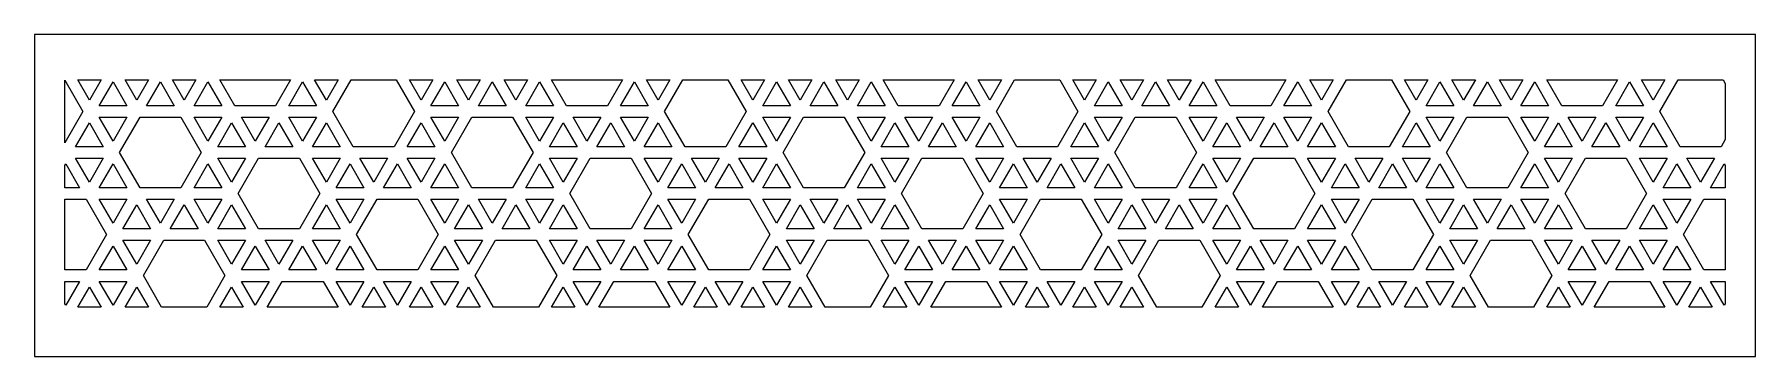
# Model space of a CAD drawing. Header units: millimetres. Extents: x 146 to 1054, y 65 to 235.
import ezdxf

# ---------------------------------------------------------------- set-up
doc = ezdxf.new("R2010")
doc.units = ezdxf.units.MM
doc.layers.get('0').update_dxf_attribs({"linetype": 'CONTINUOUS'})

msp = doc.modelspace()

# ---------------------------------------------------------------- linework, layer by layer
at = {"color": 7}
for points in [[(146, 65), (1054, 65), (1054, 235), (146, 235), (146, 65)], [(162, 177.78461), (162, 210.817931), (171.535898, 194.30127), (162, 177.78461)], [(168.823085, 211), (181.176915, 211), (175, 200.30127), (168.823085, 211)], [(187.5, 209.951905), (194.803848, 197.30127), (180.196152, 197.30127), (187.5, 209.951905)], [(193.823085, 211), (206.176915, 211), (200, 200.30127), (193.823085, 211)], [(212.5, 209.951905), (219.803848, 197.30127), (205.196152, 197.30127), (212.5, 209.951905)], [(218.823085, 211), (231.176915, 211), (225, 200.30127), (218.823085, 211)], [(237.5, 209.951905), (244.803848, 197.30127), (230.196152, 197.30127), (237.5, 209.951905)], [(273.267949, 197.30127), (251.732051, 197.30127), (243.823085, 211), (281.176915, 211), (273.267949, 197.30127)], [(287.5, 209.951905), (294.803848, 197.30127), (280.196152, 197.30127), (287.5, 209.951905)], [(293.823085, 211), (306.176915, 211), (300, 200.30127), (293.823085, 211)], [(335.767949, 175.650635), (314.232051, 175.650635), (303.464102, 194.30127), (313.105118, 211), (336.894882, 211), (346.535898, 194.30127), (335.767949, 175.650635)], [(343.823085, 211), (356.176915, 211), (350, 200.30127), (343.823085, 211)], [(362.5, 209.951905), (369.803848, 197.30127), (355.196152, 197.30127), (362.5, 209.951905)], [(368.823085, 211), (381.176915, 211), (375, 200.30127), (368.823085, 211)], [(387.5, 209.951905), (394.803848, 197.30127), (380.196152, 197.30127), (387.5, 209.951905)], [(393.823085, 211), (406.176915, 211), (400, 200.30127), (393.823085, 211)], [(412.5, 209.951905), (419.803848, 197.30127), (405.196152, 197.30127), (412.5, 209.951905)], [(448.267949, 197.30127), (426.732051, 197.30127), (418.823085, 211), (456.176915, 211), (448.267949, 197.30127)], [(462.5, 209.951905), (469.803848, 197.30127), (455.196152, 197.30127), (462.5, 209.951905)], [(468.823085, 211), (481.176915, 211), (475, 200.30127), (468.823085, 211)], [(510.767949, 175.650635), (489.232051, 175.650635), (478.464102, 194.30127), (488.105118, 211), (511.894882, 211), (521.535898, 194.30127), (510.767949, 175.650635)], [(518.823085, 211), (531.176915, 211), (525, 200.30127), (518.823085, 211)], [(537.5, 209.951905), (544.803848, 197.30127), (530.196152, 197.30127), (537.5, 209.951905)], [(543.823085, 211), (556.176915, 211), (550, 200.30127), (543.823085, 211)], [(562.5, 209.951905), (569.803848, 197.30127), (555.196152, 197.30127), (562.5, 209.951905)], [(568.823085, 211), (581.176915, 211), (575, 200.30127), (568.823085, 211)], [(587.5, 209.951905), (594.803848, 197.30127), (580.196152, 197.30127), (587.5, 209.951905)], [(623.267949, 197.30127), (601.732051, 197.30127), (593.823085, 211), (631.176915, 211), (623.267949, 197.30127)], [(637.5, 209.951905), (644.803848, 197.30127), (630.196152, 197.30127), (637.5, 209.951905)], [(643.823085, 211), (656.176915, 211), (650, 200.30127), (643.823085, 211)], [(685.767949, 175.650635), (664.232051, 175.650635), (653.464102, 194.30127), (663.105118, 211), (686.894882, 211), (696.535898, 194.30127), (685.767949, 175.650635)], [(693.823085, 211), (706.176915, 211), (700, 200.30127), (693.823085, 211)], [(712.5, 209.951905), (719.803848, 197.30127), (705.196152, 197.30127), (712.5, 209.951905)], [(718.823085, 211), (731.176915, 211), (725, 200.30127), (718.823085, 211)], [(737.5, 209.951905), (744.803848, 197.30127), (730.196152, 197.30127), (737.5, 209.951905)], [(743.823085, 211), (756.176915, 211), (750, 200.30127), (743.823085, 211)], [(762.5, 209.951905), (769.803848, 197.30127), (755.196152, 197.30127), (762.5, 209.951905)], [(798.267949, 197.30127), (776.732051, 197.30127), (768.823085, 211), (806.176915, 211), (798.267949, 197.30127)], [(812.5, 209.951905), (819.803848, 197.30127), (805.196152, 197.30127), (812.5, 209.951905)], [(818.823085, 211), (831.176915, 211), (825, 200.30127), (818.823085, 211)], [(860.767949, 175.650635), (839.232051, 175.650635), (828.464102, 194.30127), (838.105118, 211), (861.894882, 211), (871.535898, 194.30127), (860.767949, 175.650635)], [(868.823085, 211), (881.176915, 211), (875, 200.30127), (868.823085, 211)], [(887.5, 209.951905), (894.803848, 197.30127), (880.196152, 197.30127), (887.5, 209.951905)], [(893.823085, 211), (906.176915, 211), (900, 200.30127), (893.823085, 211)], [(912.5, 209.951905), (919.803848, 197.30127), (905.196152, 197.30127), (912.5, 209.951905)], [(918.823085, 211), (931.176915, 211), (925, 200.30127), (918.823085, 211)], [(937.5, 209.951905), (944.803848, 197.30127), (930.196152, 197.30127), (937.5, 209.951905)], [(973.267949, 197.30127), (951.732051, 197.30127), (943.823085, 211), (981.176915, 211), (973.267949, 197.30127)], [(987.5, 209.951905), (994.803848, 197.30127), (980.196152, 197.30127), (987.5, 209.951905)], [(993.823085, 211), (1006.176915, 211), (1000, 200.30127), (993.823085, 211)], [(1035.767949, 175.650635), (1014.232051, 175.650635), (1003.464102, 194.30127), (1013.105118, 211), (1036.894882, 211), (1038, 209.08588), (1038, 179.51666), (1035.767949, 175.650635)], [(187.5, 178.650635), (180.196152, 191.30127), (194.803848, 191.30127), (187.5, 178.650635)], [(234.035898, 172.650635), (223.267949, 154), (201.732051, 154), (190.964102, 172.650635), (201.732051, 191.30127), (223.267949, 191.30127), (234.035898, 172.650635)], [(237.5, 178.650635), (230.196152, 191.30127), (244.803848, 191.30127), (237.5, 178.650635)], [(262.5, 178.650635), (255.196152, 191.30127), (269.803848, 191.30127), (262.5, 178.650635)], [(287.5, 178.650635), (280.196152, 191.30127), (294.803848, 191.30127), (287.5, 178.650635)], [(362.5, 178.650635), (355.196152, 191.30127), (369.803848, 191.30127), (362.5, 178.650635)], [(409.035898, 172.650635), (398.267949, 154), (376.732051, 154), (365.964102, 172.650635), (376.732051, 191.30127), (398.267949, 191.30127), (409.035898, 172.650635)], [(412.5, 178.650635), (405.196152, 191.30127), (419.803848, 191.30127), (412.5, 178.650635)], [(437.5, 178.650635), (430.196152, 191.30127), (444.803848, 191.30127), (437.5, 178.650635)], [(462.5, 178.650635), (455.196152, 191.30127), (469.803848, 191.30127), (462.5, 178.650635)], [(537.5, 178.650635), (530.196152, 191.30127), (544.803848, 191.30127), (537.5, 178.650635)], [(584.035898, 172.650635), (573.267949, 154), (551.732051, 154), (540.964102, 172.650635), (551.732051, 191.30127), (573.267949, 191.30127), (584.035898, 172.650635)], [(587.5, 178.650635), (580.196152, 191.30127), (594.803848, 191.30127), (587.5, 178.650635)], [(612.5, 178.650635), (605.196152, 191.30127), (619.803848, 191.30127), (612.5, 178.650635)], [(637.5, 178.650635), (630.196152, 191.30127), (644.803848, 191.30127), (637.5, 178.650635)], [(712.5, 178.650635), (705.196152, 191.30127), (719.803848, 191.30127), (712.5, 178.650635)], [(759.035898, 172.650635), (748.267949, 154), (726.732051, 154), (715.964102, 172.650635), (726.732051, 191.30127), (748.267949, 191.30127), (759.035898, 172.650635)], [(762.5, 178.650635), (755.196152, 191.30127), (769.803848, 191.30127), (762.5, 178.650635)], [(787.5, 178.650635), (780.196152, 191.30127), (794.803848, 191.30127), (787.5, 178.650635)], [(812.5, 178.650635), (805.196152, 191.30127), (819.803848, 191.30127), (812.5, 178.650635)], [(887.5, 178.650635), (880.196152, 191.30127), (894.803848, 191.30127), (887.5, 178.650635)], [(934.035898, 172.650635), (923.267949, 154), (901.732051, 154), (890.964102, 172.650635), (901.732051, 191.30127), (923.267949, 191.30127), (934.035898, 172.650635)], [(937.5, 178.650635), (930.196152, 191.30127), (944.803848, 191.30127), (937.5, 178.650635)], [(962.5, 178.650635), (955.196152, 191.30127), (969.803848, 191.30127), (962.5, 178.650635)], [(987.5, 178.650635), (980.196152, 191.30127), (994.803848, 191.30127), (987.5, 178.650635)], [(175, 188.30127), (182.303848, 175.650635), (167.696152, 175.650635), (175, 188.30127)], [(250, 188.30127), (257.303848, 175.650635), (242.696152, 175.650635), (250, 188.30127)], [(275, 188.30127), (282.303848, 175.650635), (267.696152, 175.650635), (275, 188.30127)], [(300, 188.30127), (307.303848, 175.650635), (292.696152, 175.650635), (300, 188.30127)], [(350, 188.30127), (357.303848, 175.650635), (342.696152, 175.650635), (350, 188.30127)], [(425, 188.30127), (432.303848, 175.650635), (417.696152, 175.650635), (425, 188.30127)], [(450, 188.30127), (457.303848, 175.650635), (442.696152, 175.650635), (450, 188.30127)], [(475, 188.30127), (482.303848, 175.650635), (467.696152, 175.650635), (475, 188.30127)], [(525, 188.30127), (532.303848, 175.650635), (517.696152, 175.650635), (525, 188.30127)], [(600, 188.30127), (607.303848, 175.650635), (592.696152, 175.650635), (600, 188.30127)], [(625, 188.30127), (632.303848, 175.650635), (617.696152, 175.650635), (625, 188.30127)], [(650, 188.30127), (657.303848, 175.650635), (642.696152, 175.650635), (650, 188.30127)], [(700, 188.30127), (707.303848, 175.650635), (692.696152, 175.650635), (700, 188.30127)], [(775, 188.30127), (782.303848, 175.650635), (767.696152, 175.650635), (775, 188.30127)], [(800, 188.30127), (807.303848, 175.650635), (792.696152, 175.650635), (800, 188.30127)], [(825, 188.30127), (832.303848, 175.650635), (817.696152, 175.650635), (825, 188.30127)], [(875, 188.30127), (882.303848, 175.650635), (867.696152, 175.650635), (875, 188.30127)], [(950, 188.30127), (957.303848, 175.650635), (942.696152, 175.650635), (950, 188.30127)], [(975, 188.30127), (982.303848, 175.650635), (967.696152, 175.650635), (975, 188.30127)], [(1000, 188.30127), (1007.303848, 175.650635), (992.696152, 175.650635), (1000, 188.30127)], [(169.803848, 154), (162, 154), (162, 165.78461), (162.5, 166.650635), (169.803848, 154)], [(175, 157), (167.696152, 169.650635), (182.303848, 169.650635), (175, 157)], [(187.5, 166.650635), (194.803848, 154), (180.196152, 154), (187.5, 166.650635)], [(237.5, 166.650635), (244.803848, 154), (230.196152, 154), (237.5, 166.650635)], [(250, 157), (242.696152, 169.650635), (257.303848, 169.650635), (250, 157)], [(296.535898, 151), (285.767949, 132.349365), (264.232051, 132.349365), (253.464102, 151), (264.232051, 169.650635), (285.767949, 169.650635), (296.535898, 151)], [(300, 157), (292.696152, 169.650635), (307.303848, 169.650635), (300, 157)], [(312.5, 166.650635), (319.803848, 154), (305.196152, 154), (312.5, 166.650635)], [(325, 157), (317.696152, 169.650635), (332.303848, 169.650635), (325, 157)], [(337.5, 166.650635), (344.803848, 154), (330.196152, 154), (337.5, 166.650635)], [(350, 157), (342.696152, 169.650635), (357.303848, 169.650635), (350, 157)], [(362.5, 166.650635), (369.803848, 154), (355.196152, 154), (362.5, 166.650635)], [(412.5, 166.650635), (419.803848, 154), (405.196152, 154), (412.5, 166.650635)], [(425, 157), (417.696152, 169.650635), (432.303848, 169.650635), (425, 157)], [(471.535898, 151), (460.767949, 132.349365), (439.232051, 132.349365), (428.464102, 151), (439.232051, 169.650635), (460.767949, 169.650635), (471.535898, 151)], [(475, 157), (467.696152, 169.650635), (482.303848, 169.650635), (475, 157)], [(487.5, 166.650635), (494.803848, 154), (480.196152, 154), (487.5, 166.650635)], [(500, 157), (492.696152, 169.650635), (507.303848, 169.650635), (500, 157)], [(512.5, 166.650635), (519.803848, 154), (505.196152, 154), (512.5, 166.650635)], [(525, 157), (517.696152, 169.650635), (532.303848, 169.650635), (525, 157)], [(537.5, 166.650635), (544.803848, 154), (530.196152, 154), (537.5, 166.650635)], [(587.5, 166.650635), (594.803848, 154), (580.196152, 154), (587.5, 166.650635)], [(600, 157), (592.696152, 169.650635), (607.303848, 169.650635), (600, 157)], [(646.535898, 151), (635.767949, 132.349365), (614.232051, 132.349365), (603.464102, 151), (614.232051, 169.650635), (635.767949, 169.650635), (646.535898, 151)], [(650, 157), (642.696152, 169.650635), (657.303848, 169.650635), (650, 157)], [(662.5, 166.650635), (669.803848, 154), (655.196152, 154), (662.5, 166.650635)], [(675, 157), (667.696152, 169.650635), (682.303848, 169.650635), (675, 157)], [(687.5, 166.650635), (694.803848, 154), (680.196152, 154), (687.5, 166.650635)], [(700, 157), (692.696152, 169.650635), (707.303848, 169.650635), (700, 157)], [(712.5, 166.650635), (719.803848, 154), (705.196152, 154), (712.5, 166.650635)], [(762.5, 166.650635), (769.803848, 154), (755.196152, 154), (762.5, 166.650635)], [(775, 157), (767.696152, 169.650635), (782.303848, 169.650635), (775, 157)], [(821.535898, 151), (810.767949, 132.349365), (789.232051, 132.349365), (778.464102, 151), (789.232051, 169.650635), (810.767949, 169.650635), (821.535898, 151)], [(825, 157), (817.696152, 169.650635), (832.303848, 169.650635), (825, 157)], [(837.5, 166.650635), (844.803848, 154), (830.196152, 154), (837.5, 166.650635)], [(850, 157), (842.696152, 169.650635), (857.303848, 169.650635), (850, 157)], [(862.5, 166.650635), (869.803848, 154), (855.196152, 154), (862.5, 166.650635)], [(875, 157), (867.696152, 169.650635), (882.303848, 169.650635), (875, 157)], [(887.5, 166.650635), (894.803848, 154), (880.196152, 154), (887.5, 166.650635)], [(937.5, 166.650635), (944.803848, 154), (930.196152, 154), (937.5, 166.650635)], [(950, 157), (942.696152, 169.650635), (957.303848, 169.650635), (950, 157)], [(996.535898, 151), (985.767949, 132.349365), (964.232051, 132.349365), (953.464102, 151), (964.232051, 169.650635), (985.767949, 169.650635), (996.535898, 151)], [(1000, 157), (992.696152, 169.650635), (1007.303848, 169.650635), (1000, 157)], [(1012.5, 166.650635), (1019.803848, 154), (1005.196152, 154), (1012.5, 166.650635)], [(1025, 157), (1017.696152, 169.650635), (1032.303848, 169.650635), (1025, 157)], [(1038, 165.78461), (1038, 154), (1030.196152, 154), (1037.5, 166.650635), (1038, 165.78461)], [(173.267949, 110.69873), (162, 110.69873), (162, 148), (173.267949, 148), (184.035898, 129.349365), (173.267949, 110.69873)], [(187.5, 135.349365), (180.196152, 148), (194.803848, 148), (187.5, 135.349365)], [(212.5, 135.349365), (205.196152, 148), (219.803848, 148), (212.5, 135.349365)], [(237.5, 135.349365), (230.196152, 148), (244.803848, 148), (237.5, 135.349365)], [(312.5, 135.349365), (305.196152, 148), (319.803848, 148), (312.5, 135.349365)], [(359.035898, 129.349365), (348.267949, 110.69873), (326.732051, 110.69873), (315.964102, 129.349365), (326.732051, 148), (348.267949, 148), (359.035898, 129.349365)], [(362.5, 135.349365), (355.196152, 148), (369.803848, 148), (362.5, 135.349365)], [(387.5, 135.349365), (380.196152, 148), (394.803848, 148), (387.5, 135.349365)], [(412.5, 135.349365), (405.196152, 148), (419.803848, 148), (412.5, 135.349365)], [(487.5, 135.349365), (480.196152, 148), (494.803848, 148), (487.5, 135.349365)], [(534.035898, 129.349365), (523.267949, 110.69873), (501.732051, 110.69873), (490.964102, 129.349365), (501.732051, 148), (523.267949, 148), (534.035898, 129.349365)], [(537.5, 135.349365), (530.196152, 148), (544.803848, 148), (537.5, 135.349365)], [(562.5, 135.349365), (555.196152, 148), (569.803848, 148), (562.5, 135.349365)], [(587.5, 135.349365), (580.196152, 148), (594.803848, 148), (587.5, 135.349365)], [(662.5, 135.349365), (655.196152, 148), (669.803848, 148), (662.5, 135.349365)], [(709.035898, 129.349365), (698.267949, 110.69873), (676.732051, 110.69873), (665.964102, 129.349365), (676.732051, 148), (698.267949, 148), (709.035898, 129.349365)], [(712.5, 135.349365), (705.196152, 148), (719.803848, 148), (712.5, 135.349365)], [(737.5, 135.349365), (730.196152, 148), (744.803848, 148), (737.5, 135.349365)], [(762.5, 135.349365), (755.196152, 148), (769.803848, 148), (762.5, 135.349365)], [(837.5, 135.349365), (830.196152, 148), (844.803848, 148), (837.5, 135.349365)], [(884.035898, 129.349365), (873.267949, 110.69873), (851.732051, 110.69873), (840.964102, 129.349365), (851.732051, 148), (873.267949, 148), (884.035898, 129.349365)], [(887.5, 135.349365), (880.196152, 148), (894.803848, 148), (887.5, 135.349365)], [(912.5, 135.349365), (905.196152, 148), (919.803848, 148), (912.5, 135.349365)], [(937.5, 135.349365), (930.196152, 148), (944.803848, 148), (937.5, 135.349365)], [(1012.5, 135.349365), (1005.196152, 148), (1019.803848, 148), (1012.5, 135.349365)], [(1026.732051, 110.69873), (1015.964102, 129.349365), (1026.732051, 148), (1038, 148), (1038, 110.69873), (1026.732051, 110.69873)], [(200, 145), (207.303848, 132.349365), (192.696152, 132.349365), (200, 145)], [(225, 145), (232.303848, 132.349365), (217.696152, 132.349365), (225, 145)], [(250, 145), (257.303848, 132.349365), (242.696152, 132.349365), (250, 145)], [(300, 145), (307.303848, 132.349365), (292.696152, 132.349365), (300, 145)], [(375, 145), (382.303848, 132.349365), (367.696152, 132.349365), (375, 145)], [(400, 145), (407.303848, 132.349365), (392.696152, 132.349365), (400, 145)], [(425, 145), (432.303848, 132.349365), (417.696152, 132.349365), (425, 145)], [(475, 145), (482.303848, 132.349365), (467.696152, 132.349365), (475, 145)], [(550, 145), (557.303848, 132.349365), (542.696152, 132.349365), (550, 145)], [(575, 145), (582.303848, 132.349365), (567.696152, 132.349365), (575, 145)], [(600, 145), (607.303848, 132.349365), (592.696152, 132.349365), (600, 145)], [(650, 145), (657.303848, 132.349365), (642.696152, 132.349365), (650, 145)], [(725, 145), (732.303848, 132.349365), (717.696152, 132.349365), (725, 145)], [(750, 145), (757.303848, 132.349365), (742.696152, 132.349365), (750, 145)], [(775, 145), (782.303848, 132.349365), (767.696152, 132.349365), (775, 145)], [(825, 145), (832.303848, 132.349365), (817.696152, 132.349365), (825, 145)], [(900, 145), (907.303848, 132.349365), (892.696152, 132.349365), (900, 145)], [(925, 145), (932.303848, 132.349365), (917.696152, 132.349365), (925, 145)], [(950, 145), (957.303848, 132.349365), (942.696152, 132.349365), (950, 145)], [(1000, 145), (1007.303848, 132.349365), (992.696152, 132.349365), (1000, 145)], [(187.5, 123.349365), (194.803848, 110.69873), (180.196152, 110.69873), (187.5, 123.349365)], [(200, 113.69873), (192.696152, 126.349365), (207.303848, 126.349365), (200, 113.69873)], [(236.894882, 91), (213.105118, 91), (203.464102, 107.69873), (214.232051, 126.349365), (235.767949, 126.349365), (246.535898, 107.69873), (236.894882, 91)], [(250, 113.69873), (242.696152, 126.349365), (257.303848, 126.349365), (250, 113.69873)], [(262.5, 123.349365), (269.803848, 110.69873), (255.196152, 110.69873), (262.5, 123.349365)], [(275, 113.69873), (267.696152, 126.349365), (282.303848, 126.349365), (275, 113.69873)], [(287.5, 123.349365), (294.803848, 110.69873), (280.196152, 110.69873), (287.5, 123.349365)], [(300, 113.69873), (292.696152, 126.349365), (307.303848, 126.349365), (300, 113.69873)], [(312.5, 123.349365), (319.803848, 110.69873), (305.196152, 110.69873), (312.5, 123.349365)], [(362.5, 123.349365), (369.803848, 110.69873), (355.196152, 110.69873), (362.5, 123.349365)], [(375, 113.69873), (367.696152, 126.349365), (382.303848, 126.349365), (375, 113.69873)], [(411.894882, 91), (388.105118, 91), (378.464102, 107.69873), (389.232051, 126.349365), (410.767949, 126.349365), (421.535898, 107.69873), (411.894882, 91)], [(425, 113.69873), (417.696152, 126.349365), (432.303848, 126.349365), (425, 113.69873)], [(437.5, 123.349365), (444.803848, 110.69873), (430.196152, 110.69873), (437.5, 123.349365)], [(450, 113.69873), (442.696152, 126.349365), (457.303848, 126.349365), (450, 113.69873)], [(462.5, 123.349365), (469.803848, 110.69873), (455.196152, 110.69873), (462.5, 123.349365)], [(475, 113.69873), (467.696152, 126.349365), (482.303848, 126.349365), (475, 113.69873)], [(487.5, 123.349365), (494.803848, 110.69873), (480.196152, 110.69873), (487.5, 123.349365)], [(537.5, 123.349365), (544.803848, 110.69873), (530.196152, 110.69873), (537.5, 123.349365)], [(550, 113.69873), (542.696152, 126.349365), (557.303848, 126.349365), (550, 113.69873)], [(586.894882, 91), (563.105118, 91), (553.464102, 107.69873), (564.232051, 126.349365), (585.767949, 126.349365), (596.535898, 107.69873), (586.894882, 91)], [(600, 113.69873), (592.696152, 126.349365), (607.303848, 126.349365), (600, 113.69873)], [(612.5, 123.349365), (619.803848, 110.69873), (605.196152, 110.69873), (612.5, 123.349365)], [(625, 113.69873), (617.696152, 126.349365), (632.303848, 126.349365), (625, 113.69873)], [(637.5, 123.349365), (644.803848, 110.69873), (630.196152, 110.69873), (637.5, 123.349365)], [(650, 113.69873), (642.696152, 126.349365), (657.303848, 126.349365), (650, 113.69873)], [(662.5, 123.349365), (669.803848, 110.69873), (655.196152, 110.69873), (662.5, 123.349365)], [(712.5, 123.349365), (719.803848, 110.69873), (705.196152, 110.69873), (712.5, 123.349365)], [(725, 113.69873), (717.696152, 126.349365), (732.303848, 126.349365), (725, 113.69873)], [(761.894882, 91), (738.105118, 91), (728.464102, 107.69873), (739.232051, 126.349365), (760.767949, 126.349365), (771.535898, 107.69873), (761.894882, 91)], [(775, 113.69873), (767.696152, 126.349365), (782.303848, 126.349365), (775, 113.69873)], [(787.5, 123.349365), (794.803848, 110.69873), (780.196152, 110.69873), (787.5, 123.349365)], [(800, 113.69873), (792.696152, 126.349365), (807.303848, 126.349365), (800, 113.69873)], [(812.5, 123.349365), (819.803848, 110.69873), (805.196152, 110.69873), (812.5, 123.349365)], [(825, 113.69873), (817.696152, 126.349365), (832.303848, 126.349365), (825, 113.69873)], [(837.5, 123.349365), (844.803848, 110.69873), (830.196152, 110.69873), (837.5, 123.349365)], [(887.5, 123.349365), (894.803848, 110.69873), (880.196152, 110.69873), (887.5, 123.349365)], [(900, 113.69873), (892.696152, 126.349365), (907.303848, 126.349365), (900, 113.69873)], [(936.894882, 91), (913.105118, 91), (903.464102, 107.69873), (914.232051, 126.349365), (935.767949, 126.349365), (946.535898, 107.69873), (936.894882, 91)], [(950, 113.69873), (942.696152, 126.349365), (957.303848, 126.349365), (950, 113.69873)], [(962.5, 123.349365), (969.803848, 110.69873), (955.196152, 110.69873), (962.5, 123.349365)], [(975, 113.69873), (967.696152, 126.349365), (982.303848, 126.349365), (975, 113.69873)], [(987.5, 123.349365), (994.803848, 110.69873), (980.196152, 110.69873), (987.5, 123.349365)], [(1000, 113.69873), (992.696152, 126.349365), (1007.303848, 126.349365), (1000, 113.69873)], [(1012.5, 123.349365), (1019.803848, 110.69873), (1005.196152, 110.69873), (1012.5, 123.349365)], [(162, 92.91412), (162, 104.69873), (169.803848, 104.69873), (162.5, 92.048095), (162, 92.91412)], [(181.176915, 91), (168.823085, 91), (175, 101.69873), (181.176915, 91)], [(187.5, 92.048095), (180.196152, 104.69873), (194.803848, 104.69873), (187.5, 92.048095)], [(206.176915, 91), (193.823085, 91), (200, 101.69873), (206.176915, 91)], [(256.176915, 91), (243.823085, 91), (250, 101.69873), (256.176915, 91)], [(262.5, 92.048095), (255.196152, 104.69873), (269.803848, 104.69873), (262.5, 92.048095)], [(276.732051, 104.69873), (298.267949, 104.69873), (306.176915, 91), (268.823085, 91), (276.732051, 104.69873)], [(312.5, 92.048095), (305.196152, 104.69873), (319.803848, 104.69873), (312.5, 92.048095)], [(331.176915, 91), (318.823085, 91), (325, 101.69873), (331.176915, 91)], [(337.5, 92.048095), (330.196152, 104.69873), (344.803848, 104.69873), (337.5, 92.048095)], [(356.176915, 91), (343.823085, 91), (350, 101.69873), (356.176915, 91)], [(362.5, 92.048095), (355.196152, 104.69873), (369.803848, 104.69873), (362.5, 92.048095)], [(381.176915, 91), (368.823085, 91), (375, 101.69873), (381.176915, 91)], [(431.176915, 91), (418.823085, 91), (425, 101.69873), (431.176915, 91)], [(437.5, 92.048095), (430.196152, 104.69873), (444.803848, 104.69873), (437.5, 92.048095)], [(451.732051, 104.69873), (473.267949, 104.69873), (481.176915, 91), (443.823085, 91), (451.732051, 104.69873)], [(487.5, 92.048095), (480.196152, 104.69873), (494.803848, 104.69873), (487.5, 92.048095)], [(506.176915, 91), (493.823085, 91), (500, 101.69873), (506.176915, 91)], [(512.5, 92.048095), (505.196152, 104.69873), (519.803848, 104.69873), (512.5, 92.048095)], [(531.176915, 91), (518.823085, 91), (525, 101.69873), (531.176915, 91)], [(537.5, 92.048095), (530.196152, 104.69873), (544.803848, 104.69873), (537.5, 92.048095)], [(556.176915, 91), (543.823085, 91), (550, 101.69873), (556.176915, 91)], [(606.176915, 91), (593.823085, 91), (600, 101.69873), (606.176915, 91)], [(612.5, 92.048095), (605.196152, 104.69873), (619.803848, 104.69873), (612.5, 92.048095)], [(626.732051, 104.69873), (648.267949, 104.69873), (656.176915, 91), (618.823085, 91), (626.732051, 104.69873)], [(662.5, 92.048095), (655.196152, 104.69873), (669.803848, 104.69873), (662.5, 92.048095)], [(681.176915, 91), (668.823085, 91), (675, 101.69873), (681.176915, 91)], [(687.5, 92.048095), (680.196152, 104.69873), (694.803848, 104.69873), (687.5, 92.048095)], [(706.176915, 91), (693.823085, 91), (700, 101.69873), (706.176915, 91)], [(712.5, 92.048095), (705.196152, 104.69873), (719.803848, 104.69873), (712.5, 92.048095)], [(731.176915, 91), (718.823085, 91), (725, 101.69873), (731.176915, 91)], [(781.176915, 91), (768.823085, 91), (775, 101.69873), (781.176915, 91)], [(787.5, 92.048095), (780.196152, 104.69873), (794.803848, 104.69873), (787.5, 92.048095)], [(801.732051, 104.69873), (823.267949, 104.69873), (831.176915, 91), (793.823085, 91), (801.732051, 104.69873)], [(837.5, 92.048095), (830.196152, 104.69873), (844.803848, 104.69873), (837.5, 92.048095)], [(856.176915, 91), (843.823085, 91), (850, 101.69873), (856.176915, 91)], [(862.5, 92.048095), (855.196152, 104.69873), (869.803848, 104.69873), (862.5, 92.048095)], [(881.176915, 91), (868.823085, 91), (875, 101.69873), (881.176915, 91)], [(887.5, 92.048095), (880.196152, 104.69873), (894.803848, 104.69873), (887.5, 92.048095)], [(906.176915, 91), (893.823085, 91), (900, 101.69873), (906.176915, 91)], [(956.176915, 91), (943.823085, 91), (950, 101.69873), (956.176915, 91)], [(962.5, 92.048095), (955.196152, 104.69873), (969.803848, 104.69873), (962.5, 92.048095)], [(976.732051, 104.69873), (998.267949, 104.69873), (1006.176915, 91), (968.823085, 91), (976.732051, 104.69873)], [(1012.5, 92.048095), (1005.196152, 104.69873), (1019.803848, 104.69873), (1012.5, 92.048095)], [(1031.176915, 91), (1018.823085, 91), (1025, 101.69873), (1031.176915, 91)], [(1030.196152, 104.69873), (1038, 104.69873), (1038, 92.91412), (1037.5, 92.048095), (1030.196152, 104.69873)]]:
    msp.add_lwpolyline(points, close=True, dxfattribs=at)

doc.saveas('drawing.dxf')
